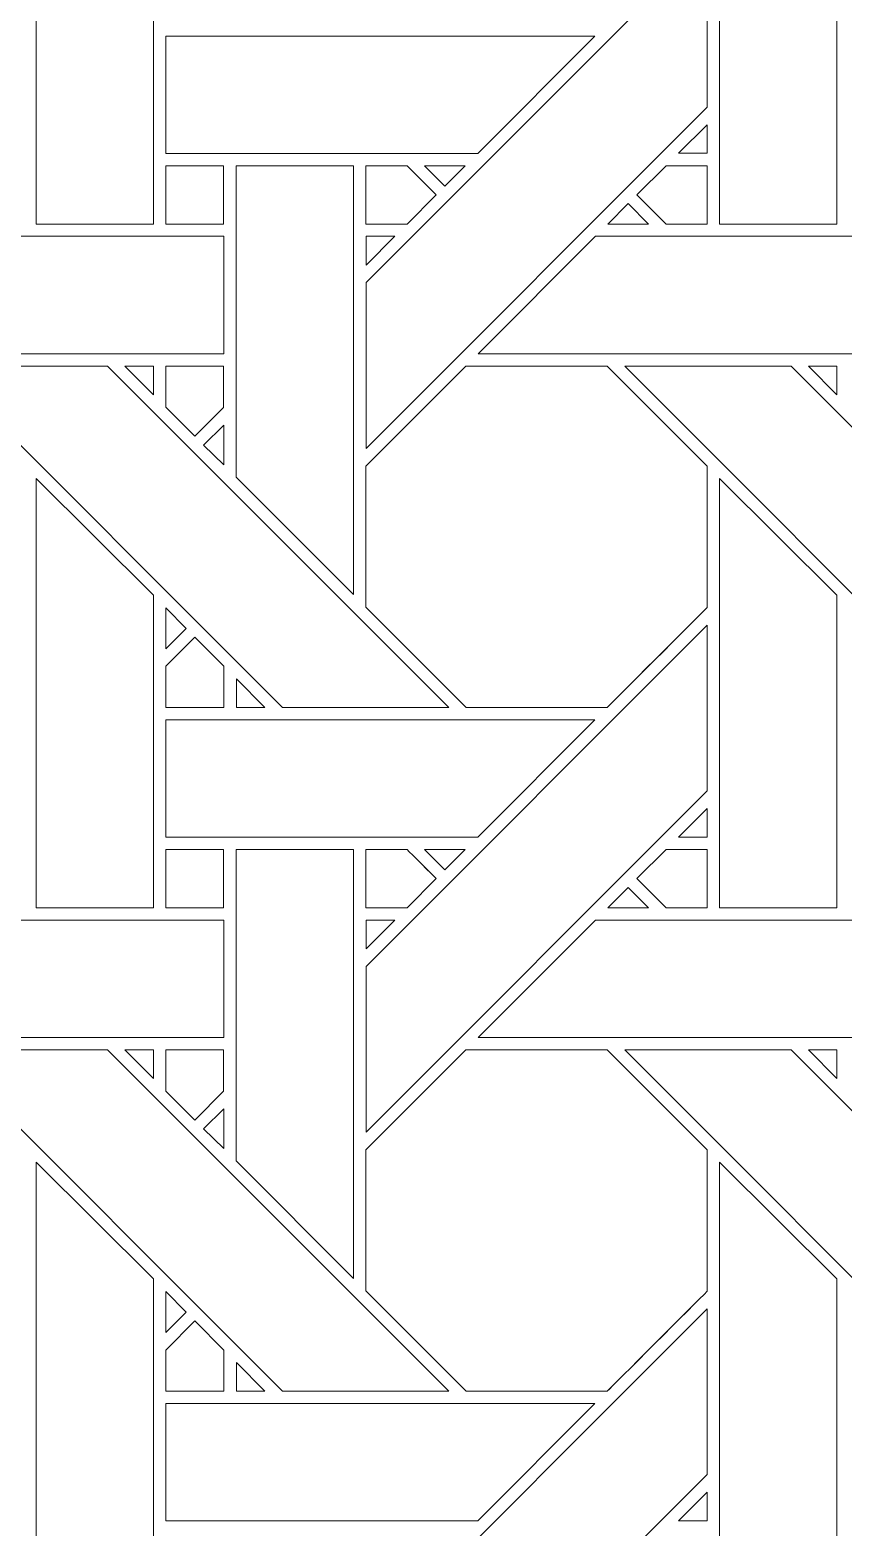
# Model space of a CAD drawing. Header units: inches. Extents: x 2.4 to 22.4, y -0.9 to 19.1.
# Drawn here: x 7.41 to 8.539, y 10.093 to 12.17 of the extents above; entities that cross this region are included whole.
import ezdxf

# ---------------------------------------------------------------- set-up
doc = ezdxf.new("R2010")
doc.units = ezdxf.units.IN
doc.header["$MEASUREMENT"] = 0
doc.layers.add('Design', color=7, linetype='Continuous', lineweight=0)

msp = doc.modelspace()

# ---------------------------------------------------------------- linework, layer by layer
at = {"layer": 'Design'}
for points, knots in [([(12.3829, 19.0948), (6.86, 19.0948), (2.3829, 14.6176), (2.3829, 9.0948), (2.3829, 3.5719), (6.86, -0.9052), (12.3829, -0.9052), (17.9057, -0.9052), (22.3829, 3.5719), (22.3829, 9.0948), (22.3829, 14.6176), (17.9057, 19.0948), (12.3829, 19.0948)], [0, 0, 0, 0, 1, 1, 1, 2, 2, 2, 3, 3, 3, 4, 4, 4, 4]), ([(12.3829, 17.972), (7.4801, 17.972), (3.5056, 13.9975), (3.5056, 9.0948), (3.5056, 4.192), (7.4801, 0.2175), (12.3829, 0.2175), (17.2856, 0.2175), (21.2601, 4.192), (21.2601, 9.0948), (21.2601, 13.9975), (17.2856, 17.972), (12.3829, 17.972)], [0, 0, 0, 0, 1, 1, 1, 2, 2, 2, 3, 3, 3, 4, 4, 4, 4]), ([(7.4188, 11.9006), (7.4188, 11.9006), (7.4188, 12.4964), (7.4188, 12.4964), (7.4188, 12.4964), (7.5816, 12.3343), (7.5816, 12.3343), (7.5816, 12.3343), (7.5816, 11.9006), (7.5816, 11.9006), (7.5816, 11.9006), (7.4188, 11.9006), (7.4188, 11.9006)], [0, 0, 0, 0, 1, 1, 1, 2, 2, 2, 3, 3, 3, 4, 4, 4, 4]), ([(8.3676, 11.9006), (8.3676, 11.9006), (8.3676, 12.4964), (8.3676, 12.4964), (8.3676, 12.4964), (8.5303, 12.3343), (8.5303, 12.3343), (8.5303, 12.3343), (8.5303, 11.9006), (8.5303, 11.9006), (8.5303, 11.9006), (8.3676, 11.9006), (8.3676, 11.9006)], [0, 0, 0, 0, 1, 1, 1, 2, 2, 2, 3, 3, 3, 4, 4, 4, 4]), ([(8.3504, 12.0628), (8.3504, 12.0628), (7.8768, 11.5892), (7.8768, 11.5892), (7.8768, 11.5892), (7.8768, 11.8193), (7.8768, 11.8193), (7.8768, 11.8193), (8.3504, 12.2929), (8.3504, 12.2929), (8.3504, 12.2929), (8.3504, 12.0628), (8.3504, 12.0628)], [0, 0, 0, 0, 1, 1, 1, 2, 2, 2, 3, 3, 3, 4, 4, 4, 4]), ([(8.1946, 12.1613), (8.1946, 12.1613), (8.0319, 11.9986), (8.0319, 11.9986), (8.0319, 11.9986), (7.5989, 11.9986), (7.5989, 11.9986), (7.5989, 11.9986), (7.5989, 12.1613), (7.5989, 12.1613), (7.5989, 12.1613), (8.1946, 12.1613), (8.1946, 12.1613)], [0, 0, 0, 0, 1, 1, 1, 2, 2, 2, 3, 3, 3, 4, 4, 4, 4]), ([(8.3107, 11.9987), (8.3107, 11.9987), (8.3504, 12.0384), (8.3504, 12.0384), (8.3504, 12.0384), (8.3504, 11.9987), (8.3504, 11.9987), (8.3504, 11.9987), (8.3107, 11.9987), (8.3107, 11.9987)], [0, 0, 0, 0, 1, 1, 1, 2, 2, 2, 3, 3, 3, 3]), ([(7.5989, 11.9006), (7.5989, 11.9006), (7.5989, 11.9814), (7.5989, 11.9814), (7.5989, 11.9814), (7.6791, 11.9814), (7.6791, 11.9814), (7.6791, 11.9814), (7.6791, 11.9006), (7.6791, 11.9006), (7.6791, 11.9006), (7.5989, 11.9006), (7.5989, 11.9006)], [0, 0, 0, 0, 1, 1, 1, 2, 2, 2, 3, 3, 3, 4, 4, 4, 4]), ([(7.6791, 11.9814), (7.6791, 11.9814), (7.6791, 11.9006), (7.6791, 11.9006), (7.6791, 11.9006), (7.5989, 11.9006), (7.5989, 11.9006), (7.5989, 11.9006), (7.5989, 11.9814), (7.5989, 11.9814), (7.5989, 11.9814), (7.6791, 11.9814), (7.6791, 11.9814)], [0, 0, 0, 0, 1, 1, 1, 2, 2, 2, 3, 3, 3, 4, 4, 4, 4]), ([(7.8596, 11.9814), (7.8596, 11.9814), (7.8596, 11.3863), (7.8596, 11.3863), (7.8596, 11.3863), (7.6967, 11.5492), (7.6967, 11.5492), (7.6967, 11.5492), (7.6967, 11.9814), (7.6967, 11.9814), (7.6967, 11.9814), (7.8596, 11.9814), (7.8596, 11.9814)], [0, 0, 0, 0, 1, 1, 1, 2, 2, 2, 3, 3, 3, 4, 4, 4, 4]), ([(7.8767, 11.9006), (7.8767, 11.9006), (7.8767, 11.9814), (7.8767, 11.9814), (7.8767, 11.9814), (7.9338, 11.9814), (7.9338, 11.9814), (7.9389, 11.9763), (7.9697, 11.9455), (7.9741, 11.9411), (7.9741, 11.9411), (7.9337, 11.9006), (7.9337, 11.9006), (7.9337, 11.9006), (7.8767, 11.9006), (7.8767, 11.9006)], [0, 0, 0, 0, 1, 1, 1, 2, 2, 2, 3, 3, 3, 4, 4, 4, 5, 5, 5, 5]), ([(7.9741, 11.9411), (7.9741, 11.9411), (7.9337, 11.9006), (7.9337, 11.9006), (7.9337, 11.9006), (7.8767, 11.9006), (7.8767, 11.9006), (7.8767, 11.9006), (7.8767, 11.9814), (7.8767, 11.9814), (7.8767, 11.9814), (7.9338, 11.9814), (7.9338, 11.9814), (7.939, 11.9762), (7.9698, 11.9454), (7.9741, 11.9411)], [0, 0, 0, 0, 1, 1, 1, 2, 2, 2, 3, 3, 3, 4, 4, 4, 5, 5, 5, 5]), ([(7.9582, 11.9814), (7.9582, 11.9814), (8.0146, 11.9814), (8.0146, 11.9814), (8.0146, 11.9814), (7.9864, 11.9532), (7.9864, 11.9532), (7.9864, 11.9532), (7.9582, 11.9814), (7.9582, 11.9814)], [0, 0, 0, 0, 1, 1, 1, 2, 2, 2, 3, 3, 3, 3]), ([(8.2933, 11.9006), (8.2933, 11.9006), (8.2529, 11.941), (8.2529, 11.941), (8.2529, 11.941), (8.2934, 11.9814), (8.2934, 11.9814), (8.2934, 11.9814), (8.3504, 11.9814), (8.3504, 11.9814), (8.3504, 11.9814), (8.3504, 11.9006), (8.3504, 11.9006), (8.3504, 11.9006), (8.2933, 11.9006), (8.2933, 11.9006)], [0, 0, 0, 0, 1, 1, 1, 2, 2, 2, 3, 3, 3, 4, 4, 4, 5, 5, 5, 5]), ([(8.3504, 11.9814), (8.3504, 11.9814), (8.3504, 11.9006), (8.3504, 11.9006), (8.3504, 11.9006), (8.2933, 11.9006), (8.2933, 11.9006), (8.2933, 11.9006), (8.2529, 11.941), (8.2529, 11.941), (8.2529, 11.941), (8.2934, 11.9814), (8.2934, 11.9814), (8.2934, 11.9814), (8.3504, 11.9814), (8.3504, 11.9814)], [0, 0, 0, 0, 1, 1, 1, 2, 2, 2, 3, 3, 3, 4, 4, 4, 5, 5, 5, 5]), ([(8.2691, 11.9006), (8.2691, 11.9006), (8.2126, 11.9006), (8.2126, 11.9006), (8.2126, 11.9006), (8.2409, 11.9289), (8.2409, 11.9289), (8.2409, 11.9289), (8.2691, 11.9006), (8.2691, 11.9006)], [0, 0, 0, 0, 1, 1, 1, 2, 2, 2, 3, 3, 3, 3]), ([(7.6792, 11.8835), (7.6792, 11.8835), (7.6792, 11.7206), (7.6792, 11.7206), (7.6792, 11.7206), (7.0839, 11.7206), (7.0839, 11.7206), (7.0839, 11.7206), (7.2467, 11.8835), (7.2467, 11.8835), (7.2467, 11.8835), (7.6792, 11.8835), (7.6792, 11.8835)], [0, 0, 0, 0, 1, 1, 1, 2, 2, 2, 3, 3, 3, 4, 4, 4, 4]), ([(7.9166, 11.8835), (7.9166, 11.8835), (7.8768, 11.8436), (7.8768, 11.8436), (7.8768, 11.8436), (7.8768, 11.8835), (7.8768, 11.8835), (7.8768, 11.8835), (7.9166, 11.8835), (7.9166, 11.8835)], [0, 0, 0, 0, 1, 1, 1, 2, 2, 2, 3, 3, 3, 3]), ([(8.6279, 11.8835), (8.6279, 11.8835), (8.6279, 11.7206), (8.6279, 11.7206), (8.6279, 11.7206), (8.0326, 11.7206), (8.0326, 11.7206), (8.0326, 11.7206), (8.1955, 11.8835), (8.1955, 11.8835), (8.1955, 11.8835), (8.6279, 11.8835), (8.6279, 11.8835)], [0, 0, 0, 0, 1, 1, 1, 2, 2, 2, 3, 3, 3, 4, 4, 4, 4]), ([(7.5181, 11.7035), (7.5181, 11.7035), (7.9918, 11.2299), (7.9918, 11.2299), (7.9918, 11.2299), (7.7607, 11.2299), (7.7607, 11.2299), (7.7607, 11.2299), (7.2872, 11.7035), (7.2872, 11.7035), (7.2872, 11.7035), (7.5181, 11.7035), (7.5181, 11.7035)], [0, 0, 0, 0, 1, 1, 1, 2, 2, 2, 3, 3, 3, 4, 4, 4, 4]), ([(7.5817, 11.7035), (7.5817, 11.7035), (7.5817, 11.6637), (7.5817, 11.6637), (7.5817, 11.6637), (7.5422, 11.7035), (7.5422, 11.7035), (7.5422, 11.7035), (7.5817, 11.7035), (7.5817, 11.7035)], [0, 0, 0, 0, 1, 1, 1, 2, 2, 2, 3, 3, 3, 3]), ([(7.6791, 11.7035), (7.6791, 11.7035), (7.6791, 11.6459), (7.6791, 11.6459), (7.6791, 11.6459), (7.6392, 11.606), (7.6392, 11.606), (7.6392, 11.606), (7.5988, 11.6463), (7.5988, 11.6463), (7.5988, 11.6463), (7.5988, 11.7035), (7.5988, 11.7035), (7.5988, 11.7035), (7.6791, 11.7035), (7.6791, 11.7035)], [0, 0, 0, 0, 1, 1, 1, 2, 2, 2, 3, 3, 3, 4, 4, 4, 5, 5, 5, 5]), ([(7.6392, 11.606), (7.6392, 11.606), (7.5988, 11.6463), (7.5988, 11.6463), (7.5988, 11.6463), (7.5988, 11.7035), (7.5988, 11.7035), (7.5988, 11.7035), (7.6791, 11.7035), (7.6791, 11.7035), (7.6791, 11.7035), (7.6791, 11.6459), (7.6791, 11.6459), (7.6791, 11.6459), (7.6392, 11.606), (7.6392, 11.606)], [0, 0, 0, 0, 1, 1, 1, 2, 2, 2, 3, 3, 3, 4, 4, 4, 5, 5, 5, 5]), ([(8.2117, 11.2299), (8.2117, 11.2299), (8.016, 11.2299), (8.016, 11.2299), (8.016, 11.2299), (7.8767, 11.3691), (7.8767, 11.3691), (7.8767, 11.3691), (7.8767, 11.5648), (7.8767, 11.5648), (7.8767, 11.5648), (8.0154, 11.7035), (8.0154, 11.7035), (8.0154, 11.7035), (8.2116, 11.7035), (8.2116, 11.7035), (8.2116, 11.7035), (8.3504, 11.5648), (8.3504, 11.5648), (8.3504, 11.5648), (8.3504, 11.3686), (8.3504, 11.3686), (8.3326, 11.3507), (8.2207, 11.2389), (8.2117, 11.2299)], [0, 0, 0, 0, 1, 1, 1, 2, 2, 2, 3, 3, 3, 4, 4, 4, 5, 5, 5, 6, 6, 6, 7, 7, 7, 8, 8, 8, 8]), ([(8.2116, 11.7035), (8.2116, 11.7035), (8.3504, 11.5648), (8.3504, 11.5648), (8.3504, 11.5648), (8.3504, 11.3686), (8.3504, 11.3686), (8.3323, 11.3504), (8.2204, 11.2387), (8.2117, 11.2299), (8.2117, 11.2299), (8.016, 11.2299), (8.016, 11.2299), (8.016, 11.2299), (7.8767, 11.3691), (7.8767, 11.3691), (7.8767, 11.3691), (7.8767, 11.5648), (7.8767, 11.5648), (7.8767, 11.5648), (8.0154, 11.7035), (8.0154, 11.7035), (8.0154, 11.7035), (8.2116, 11.7035), (8.2116, 11.7035)], [0, 0, 0, 0, 1, 1, 1, 2, 2, 2, 3, 3, 3, 4, 4, 4, 5, 5, 5, 6, 6, 6, 7, 7, 7, 8, 8, 8, 8]), ([(8.9405, 11.2299), (8.9405, 11.2299), (8.7095, 11.2299), (8.7095, 11.2299), (8.7095, 11.2299), (8.2359, 11.7035), (8.2359, 11.7035), (8.2359, 11.7035), (8.4669, 11.7035), (8.4669, 11.7035), (8.4669, 11.7035), (8.9405, 11.2299), (8.9405, 11.2299)], [0, 0, 0, 0, 1, 1, 1, 2, 2, 2, 3, 3, 3, 4, 4, 4, 4]), ([(8.491, 11.7035), (8.491, 11.7035), (8.5304, 11.7035), (8.5304, 11.7035), (8.5304, 11.7035), (8.5304, 11.6637), (8.5304, 11.6637), (8.5304, 11.6637), (8.491, 11.7035), (8.491, 11.7035)], [0, 0, 0, 0, 1, 1, 1, 2, 2, 2, 3, 3, 3, 3]), ([(7.6792, 11.6217), (7.6792, 11.6217), (7.6792, 11.5665), (7.6792, 11.5665), (7.6792, 11.5665), (7.6514, 11.5939), (7.6514, 11.5939), (7.6514, 11.5939), (7.6792, 11.6217), (7.6792, 11.6217)], [0, 0, 0, 0, 1, 1, 1, 2, 2, 2, 3, 3, 3, 3]), ([(7.4188, 10.9519), (7.4188, 10.9519), (7.4188, 11.5477), (7.4188, 11.5477), (7.4188, 11.5477), (7.5816, 11.3856), (7.5816, 11.3856), (7.5816, 11.3856), (7.5816, 10.9519), (7.5816, 10.9519), (7.5816, 10.9519), (7.4188, 10.9519), (7.4188, 10.9519)], [0, 0, 0, 0, 1, 1, 1, 2, 2, 2, 3, 3, 3, 4, 4, 4, 4]), ([(8.3676, 10.9519), (8.3676, 10.9519), (8.3676, 11.5477), (8.3676, 11.5477), (8.3676, 11.5477), (8.5303, 11.3856), (8.5303, 11.3856), (8.5303, 11.3856), (8.5303, 10.9519), (8.5303, 10.9519), (8.5303, 10.9519), (8.3676, 10.9519), (8.3676, 10.9519)], [0, 0, 0, 0, 1, 1, 1, 2, 2, 2, 3, 3, 3, 4, 4, 4, 4]), ([(7.5989, 11.3113), (7.5989, 11.3113), (7.5989, 11.3681), (7.5989, 11.3681), (7.5989, 11.3681), (7.6271, 11.3395), (7.6271, 11.3395), (7.6271, 11.3395), (7.5989, 11.3113), (7.5989, 11.3113)], [0, 0, 0, 0, 1, 1, 1, 2, 2, 2, 3, 3, 3, 3]), ([(8.3504, 11.1141), (8.3504, 11.1141), (7.8768, 10.6404), (7.8768, 10.6404), (7.8768, 10.6404), (7.8768, 10.8705), (7.8768, 10.8705), (7.8768, 10.8705), (8.3504, 11.3441), (8.3504, 11.3441), (8.3504, 11.3441), (8.3504, 11.1141), (8.3504, 11.1141)], [0, 0, 0, 0, 1, 1, 1, 2, 2, 2, 3, 3, 3, 4, 4, 4, 4]), ([(7.5989, 11.2297), (7.5989, 11.2297), (7.5989, 11.2869), (7.5989, 11.2869), (7.5989, 11.2869), (7.6392, 11.3273), (7.6392, 11.3273), (7.6392, 11.3273), (7.6795, 11.287), (7.6795, 11.287), (7.6795, 11.287), (7.6795, 11.2297), (7.6795, 11.2297), (7.6795, 11.2297), (7.5989, 11.2297), (7.5989, 11.2297)], [0, 0, 0, 0, 1, 1, 1, 2, 2, 2, 3, 3, 3, 4, 4, 4, 5, 5, 5, 5]), ([(7.6392, 11.3273), (7.6392, 11.3273), (7.6795, 11.287), (7.6795, 11.287), (7.6795, 11.287), (7.6795, 11.2297), (7.6795, 11.2297), (7.6795, 11.2297), (7.5989, 11.2297), (7.5989, 11.2297), (7.5989, 11.2297), (7.5989, 11.2869), (7.5989, 11.2869), (7.5989, 11.2869), (7.6392, 11.3273), (7.6392, 11.3273)], [0, 0, 0, 0, 1, 1, 1, 2, 2, 2, 3, 3, 3, 4, 4, 4, 5, 5, 5, 5]), ([(7.6968, 11.2299), (7.6968, 11.2299), (7.6968, 11.2697), (7.6968, 11.2697), (7.6968, 11.2697), (7.7365, 11.2299), (7.7365, 11.2299), (7.7365, 11.2299), (7.6968, 11.2299), (7.6968, 11.2299)], [0, 0, 0, 0, 1, 1, 1, 2, 2, 2, 3, 3, 3, 3]), ([(8.1946, 11.2126), (8.1946, 11.2126), (8.0319, 11.0499), (8.0319, 11.0499), (8.0319, 11.0499), (7.5989, 11.0499), (7.5989, 11.0499), (7.5989, 11.0499), (7.5989, 11.2126), (7.5989, 11.2126), (7.5989, 11.2126), (8.1946, 11.2126), (8.1946, 11.2126)], [0, 0, 0, 0, 1, 1, 1, 2, 2, 2, 3, 3, 3, 4, 4, 4, 4]), ([(8.3107, 11.0499), (8.3107, 11.0499), (8.3504, 11.0897), (8.3504, 11.0897), (8.3504, 11.0897), (8.3504, 11.0499), (8.3504, 11.0499), (8.3504, 11.0499), (8.3107, 11.0499), (8.3107, 11.0499)], [0, 0, 0, 0, 1, 1, 1, 2, 2, 2, 3, 3, 3, 3]), ([(7.5989, 10.9519), (7.5989, 10.9519), (7.5989, 11.0327), (7.5989, 11.0327), (7.5989, 11.0327), (7.6791, 11.0327), (7.6791, 11.0327), (7.6791, 11.0327), (7.6791, 10.9519), (7.6791, 10.9519), (7.6791, 10.9519), (7.5989, 10.9519), (7.5989, 10.9519)], [0, 0, 0, 0, 1, 1, 1, 2, 2, 2, 3, 3, 3, 4, 4, 4, 4]), ([(7.6791, 11.0327), (7.6791, 11.0327), (7.6791, 10.9519), (7.6791, 10.9519), (7.6791, 10.9519), (7.5989, 10.9519), (7.5989, 10.9519), (7.5989, 10.9519), (7.5989, 11.0327), (7.5989, 11.0327), (7.5989, 11.0327), (7.6791, 11.0327), (7.6791, 11.0327)], [0, 0, 0, 0, 1, 1, 1, 2, 2, 2, 3, 3, 3, 4, 4, 4, 4]), ([(7.8596, 11.0326), (7.8596, 11.0326), (7.8596, 10.4375), (7.8596, 10.4375), (7.8596, 10.4375), (7.6967, 10.6005), (7.6967, 10.6005), (7.6967, 10.6005), (7.6967, 11.0326), (7.6967, 11.0326), (7.6967, 11.0326), (7.8596, 11.0326), (7.8596, 11.0326)], [0, 0, 0, 0, 1, 1, 1, 2, 2, 2, 3, 3, 3, 4, 4, 4, 4]), ([(7.8767, 10.9519), (7.8767, 10.9519), (7.8767, 11.0327), (7.8767, 11.0327), (7.8767, 11.0327), (7.9338, 11.0327), (7.9338, 11.0327), (7.9389, 11.0276), (7.9697, 10.9967), (7.9741, 10.9923), (7.9741, 10.9923), (7.9337, 10.9519), (7.9337, 10.9519), (7.9337, 10.9519), (7.8767, 10.9519), (7.8767, 10.9519)], [0, 0, 0, 0, 1, 1, 1, 2, 2, 2, 3, 3, 3, 4, 4, 4, 5, 5, 5, 5]), ([(7.9741, 10.9923), (7.9741, 10.9923), (7.9337, 10.9519), (7.9337, 10.9519), (7.9337, 10.9519), (7.8767, 10.9519), (7.8767, 10.9519), (7.8767, 10.9519), (7.8767, 11.0327), (7.8767, 11.0327), (7.8767, 11.0327), (7.9338, 11.0327), (7.9338, 11.0327), (7.939, 11.0275), (7.9698, 10.9966), (7.9741, 10.9923)], [0, 0, 0, 0, 1, 1, 1, 2, 2, 2, 3, 3, 3, 4, 4, 4, 5, 5, 5, 5]), ([(7.9864, 11.0045), (7.9864, 11.0045), (7.9582, 11.0326), (7.9582, 11.0326), (7.9582, 11.0326), (8.0146, 11.0326), (8.0146, 11.0326), (8.0146, 11.0326), (7.9864, 11.0045), (7.9864, 11.0045)], [0, 0, 0, 0, 1, 1, 1, 2, 2, 2, 3, 3, 3, 3]), ([(8.2933, 10.9519), (8.2933, 10.9519), (8.2529, 10.9923), (8.2529, 10.9923), (8.2529, 10.9923), (8.2933, 11.0327), (8.2933, 11.0327), (8.2933, 11.0327), (8.3504, 11.0327), (8.3504, 11.0327), (8.3504, 11.0327), (8.3504, 10.9519), (8.3504, 10.9519), (8.3504, 10.9519), (8.2933, 10.9519), (8.2933, 10.9519)], [0, 0, 0, 0, 1, 1, 1, 2, 2, 2, 3, 3, 3, 4, 4, 4, 5, 5, 5, 5]), ([(8.3504, 11.0327), (8.3504, 11.0327), (8.3504, 10.9519), (8.3504, 10.9519), (8.3504, 10.9519), (8.2933, 10.9519), (8.2933, 10.9519), (8.2933, 10.9519), (8.2529, 10.9923), (8.2529, 10.9923), (8.2529, 10.9923), (8.2933, 11.0327), (8.2933, 11.0327), (8.2933, 11.0327), (8.3504, 11.0327), (8.3504, 11.0327)], [0, 0, 0, 0, 1, 1, 1, 2, 2, 2, 3, 3, 3, 4, 4, 4, 5, 5, 5, 5]), ([(8.2691, 10.9519), (8.2691, 10.9519), (8.2126, 10.9519), (8.2126, 10.9519), (8.2126, 10.9519), (8.2408, 10.9801), (8.2408, 10.9801), (8.2408, 10.9801), (8.2691, 10.9519), (8.2691, 10.9519)], [0, 0, 0, 0, 1, 1, 1, 2, 2, 2, 3, 3, 3, 3]), ([(7.6792, 10.9347), (7.6792, 10.9347), (7.6792, 10.7719), (7.6792, 10.7719), (7.6792, 10.7719), (7.0839, 10.7719), (7.0839, 10.7719), (7.0839, 10.7719), (7.2467, 10.9347), (7.2467, 10.9347), (7.2467, 10.9347), (7.6792, 10.9347), (7.6792, 10.9347)], [0, 0, 0, 0, 1, 1, 1, 2, 2, 2, 3, 3, 3, 4, 4, 4, 4]), ([(7.8768, 10.8949), (7.8768, 10.8949), (7.8768, 10.9347), (7.8768, 10.9347), (7.8768, 10.9347), (7.9166, 10.9347), (7.9166, 10.9347), (7.9166, 10.9347), (7.8768, 10.8949), (7.8768, 10.8949)], [0, 0, 0, 0, 1, 1, 1, 2, 2, 2, 3, 3, 3, 3]), ([(8.6279, 10.9347), (8.6279, 10.9347), (8.6279, 10.7719), (8.6279, 10.7719), (8.6279, 10.7719), (8.0326, 10.7719), (8.0326, 10.7719), (8.0326, 10.7719), (8.1954, 10.9347), (8.1954, 10.9347), (8.1954, 10.9347), (8.6279, 10.9347), (8.6279, 10.9347)], [0, 0, 0, 0, 1, 1, 1, 2, 2, 2, 3, 3, 3, 4, 4, 4, 4]), ([(7.5181, 10.7548), (7.5181, 10.7548), (7.9918, 10.2811), (7.9918, 10.2811), (7.9918, 10.2811), (7.7607, 10.2811), (7.7607, 10.2811), (7.7607, 10.2811), (7.2872, 10.7548), (7.2872, 10.7548), (7.2872, 10.7548), (7.5181, 10.7548), (7.5181, 10.7548)], [0, 0, 0, 0, 1, 1, 1, 2, 2, 2, 3, 3, 3, 4, 4, 4, 4]), ([(7.5817, 10.7548), (7.5817, 10.7548), (7.5817, 10.715), (7.5817, 10.715), (7.5817, 10.715), (7.5422, 10.7548), (7.5422, 10.7548), (7.5422, 10.7548), (7.5817, 10.7548), (7.5817, 10.7548)], [0, 0, 0, 0, 1, 1, 1, 2, 2, 2, 3, 3, 3, 3]), ([(7.6791, 10.7548), (7.6791, 10.7548), (7.6791, 10.6972), (7.6791, 10.6972), (7.6791, 10.6972), (7.6392, 10.6573), (7.6392, 10.6573), (7.6392, 10.6573), (7.5988, 10.6976), (7.5988, 10.6976), (7.5988, 10.6976), (7.5988, 10.7548), (7.5988, 10.7548), (7.5988, 10.7548), (7.6791, 10.7548), (7.6791, 10.7548)], [0, 0, 0, 0, 1, 1, 1, 2, 2, 2, 3, 3, 3, 4, 4, 4, 5, 5, 5, 5]), ([(7.6392, 10.6573), (7.6392, 10.6573), (7.5988, 10.6976), (7.5988, 10.6976), (7.5988, 10.6976), (7.5988, 10.7548), (7.5988, 10.7548), (7.5988, 10.7548), (7.6791, 10.7548), (7.6791, 10.7548), (7.6791, 10.7548), (7.6791, 10.6972), (7.6791, 10.6972), (7.6791, 10.6972), (7.6392, 10.6573), (7.6392, 10.6573)], [0, 0, 0, 0, 1, 1, 1, 2, 2, 2, 3, 3, 3, 4, 4, 4, 5, 5, 5, 5]), ([(8.2117, 10.2812), (8.2117, 10.2812), (8.016, 10.2812), (8.016, 10.2812), (8.016, 10.2812), (7.8767, 10.4204), (7.8767, 10.4204), (7.8767, 10.4204), (7.8767, 10.6161), (7.8767, 10.6161), (7.8767, 10.6161), (8.0154, 10.7548), (8.0154, 10.7548), (8.0154, 10.7548), (8.2116, 10.7548), (8.2116, 10.7548), (8.2116, 10.7548), (8.3504, 10.6161), (8.3504, 10.6161), (8.3504, 10.6161), (8.3504, 10.4199), (8.3504, 10.4199), (8.3326, 10.4019), (8.2207, 10.2902), (8.2117, 10.2812)], [0, 0, 0, 0, 1, 1, 1, 2, 2, 2, 3, 3, 3, 4, 4, 4, 5, 5, 5, 6, 6, 6, 7, 7, 7, 8, 8, 8, 8]), ([(8.0154, 10.7548), (8.0154, 10.7548), (8.2116, 10.7548), (8.2116, 10.7548), (8.2116, 10.7548), (8.3504, 10.6161), (8.3504, 10.6161), (8.3504, 10.6161), (8.3504, 10.4199), (8.3504, 10.4199), (8.3325, 10.4019), (8.2206, 10.2901), (8.2117, 10.2812), (8.2117, 10.2812), (8.016, 10.2812), (8.016, 10.2812), (8.016, 10.2812), (7.8767, 10.4204), (7.8767, 10.4204), (7.8767, 10.4204), (7.8767, 10.6161), (7.8767, 10.6161), (7.8767, 10.6161), (8.0154, 10.7548), (8.0154, 10.7548)], [0, 0, 0, 0, 1, 1, 1, 2, 2, 2, 3, 3, 3, 4, 4, 4, 5, 5, 5, 6, 6, 6, 7, 7, 7, 8, 8, 8, 8]), ([(8.4669, 10.7548), (8.4669, 10.7548), (8.9405, 10.2811), (8.9405, 10.2811), (8.9405, 10.2811), (8.7095, 10.2811), (8.7095, 10.2811), (8.7095, 10.2811), (8.2359, 10.7548), (8.2359, 10.7548), (8.2359, 10.7548), (8.4669, 10.7548), (8.4669, 10.7548)], [0, 0, 0, 0, 1, 1, 1, 2, 2, 2, 3, 3, 3, 4, 4, 4, 4]), ([(8.5304, 10.7548), (8.5304, 10.7548), (8.5304, 10.715), (8.5304, 10.715), (8.5304, 10.715), (8.491, 10.7548), (8.491, 10.7548), (8.491, 10.7548), (8.5304, 10.7548), (8.5304, 10.7548)], [0, 0, 0, 0, 1, 1, 1, 2, 2, 2, 3, 3, 3, 3]), ([(7.6792, 10.6729), (7.6792, 10.6729), (7.6792, 10.6178), (7.6792, 10.6178), (7.6792, 10.6178), (7.6514, 10.6452), (7.6514, 10.6452), (7.6514, 10.6452), (7.6792, 10.6729), (7.6792, 10.6729)], [0, 0, 0, 0, 1, 1, 1, 2, 2, 2, 3, 3, 3, 3]), ([(7.5816, 10.4368), (7.5816, 10.4368), (7.5816, 10.0031), (7.5816, 10.0031), (7.5816, 10.0031), (7.4188, 10.0031), (7.4188, 10.0031), (7.4188, 10.0031), (7.4188, 10.599), (7.4188, 10.599), (7.4188, 10.599), (7.5816, 10.4368), (7.5816, 10.4368)], [0, 0, 0, 0, 1, 1, 1, 2, 2, 2, 3, 3, 3, 4, 4, 4, 4]), ([(8.5303, 10.4368), (8.5303, 10.4368), (8.5303, 10.0031), (8.5303, 10.0031), (8.5303, 10.0031), (8.3676, 10.0031), (8.3676, 10.0031), (8.3676, 10.0031), (8.3676, 10.599), (8.3676, 10.599), (8.3676, 10.599), (8.5303, 10.4368), (8.5303, 10.4368)], [0, 0, 0, 0, 1, 1, 1, 2, 2, 2, 3, 3, 3, 4, 4, 4, 4]), ([(7.5989, 10.3626), (7.5989, 10.3626), (7.5989, 10.4193), (7.5989, 10.4193), (7.5989, 10.4193), (7.6271, 10.3908), (7.6271, 10.3908), (7.6271, 10.3908), (7.5989, 10.3626), (7.5989, 10.3626)], [0, 0, 0, 0, 1, 1, 1, 2, 2, 2, 3, 3, 3, 3]), ([(7.8768, 9.9218), (7.8768, 9.9218), (8.3504, 10.3954), (8.3504, 10.3954), (8.3504, 10.3954), (8.3504, 10.1654), (8.3504, 10.1654), (8.3504, 10.1654), (7.8768, 9.6917), (7.8768, 9.6917), (7.8768, 9.6917), (7.8768, 9.9218), (7.8768, 9.9218)], [0, 0, 0, 0, 1, 1, 1, 2, 2, 2, 3, 3, 3, 4, 4, 4, 4]), ([(7.5989, 10.2809), (7.5989, 10.2809), (7.5989, 10.3382), (7.5989, 10.3382), (7.5989, 10.3382), (7.6392, 10.3785), (7.6392, 10.3785), (7.6392, 10.3785), (7.6795, 10.3382), (7.6795, 10.3382), (7.6795, 10.3382), (7.6795, 10.2809), (7.6795, 10.2809), (7.6795, 10.2809), (7.5989, 10.2809), (7.5989, 10.2809)], [0, 0, 0, 0, 1, 1, 1, 2, 2, 2, 3, 3, 3, 4, 4, 4, 5, 5, 5, 5]), ([(7.6392, 10.3785), (7.6392, 10.3785), (7.6795, 10.3382), (7.6795, 10.3382), (7.6795, 10.3382), (7.6795, 10.2809), (7.6795, 10.2809), (7.6795, 10.2809), (7.5989, 10.2809), (7.5989, 10.2809), (7.5989, 10.2809), (7.5989, 10.3382), (7.5989, 10.3382), (7.5989, 10.3382), (7.6392, 10.3785), (7.6392, 10.3785)], [0, 0, 0, 0, 1, 1, 1, 2, 2, 2, 3, 3, 3, 4, 4, 4, 5, 5, 5, 5]), ([(7.6968, 10.2811), (7.6968, 10.2811), (7.6968, 10.3209), (7.6968, 10.3209), (7.6968, 10.3209), (7.7365, 10.2811), (7.7365, 10.2811), (7.7365, 10.2811), (7.6968, 10.2811), (7.6968, 10.2811)], [0, 0, 0, 0, 1, 1, 1, 2, 2, 2, 3, 3, 3, 3]), ([(7.5989, 10.1012), (7.5989, 10.1012), (7.5989, 10.2639), (7.5989, 10.2639), (7.5989, 10.2639), (8.1946, 10.2639), (8.1946, 10.2639), (8.1946, 10.2639), (8.0319, 10.1012), (8.0319, 10.1012), (8.0319, 10.1012), (7.5989, 10.1012), (7.5989, 10.1012)], [0, 0, 0, 0, 1, 1, 1, 2, 2, 2, 3, 3, 3, 4, 4, 4, 4]), ([(8.3107, 10.1012), (8.3107, 10.1012), (8.3504, 10.141), (8.3504, 10.141), (8.3504, 10.141), (8.3504, 10.1012), (8.3504, 10.1012), (8.3504, 10.1012), (8.3107, 10.1012), (8.3107, 10.1012)], [0, 0, 0, 0, 1, 1, 1, 2, 2, 2, 3, 3, 3, 3])]:
    msp.add_open_spline(points, degree=3, knots=knots, dxfattribs=at)

doc.saveas('drawing.dxf')
